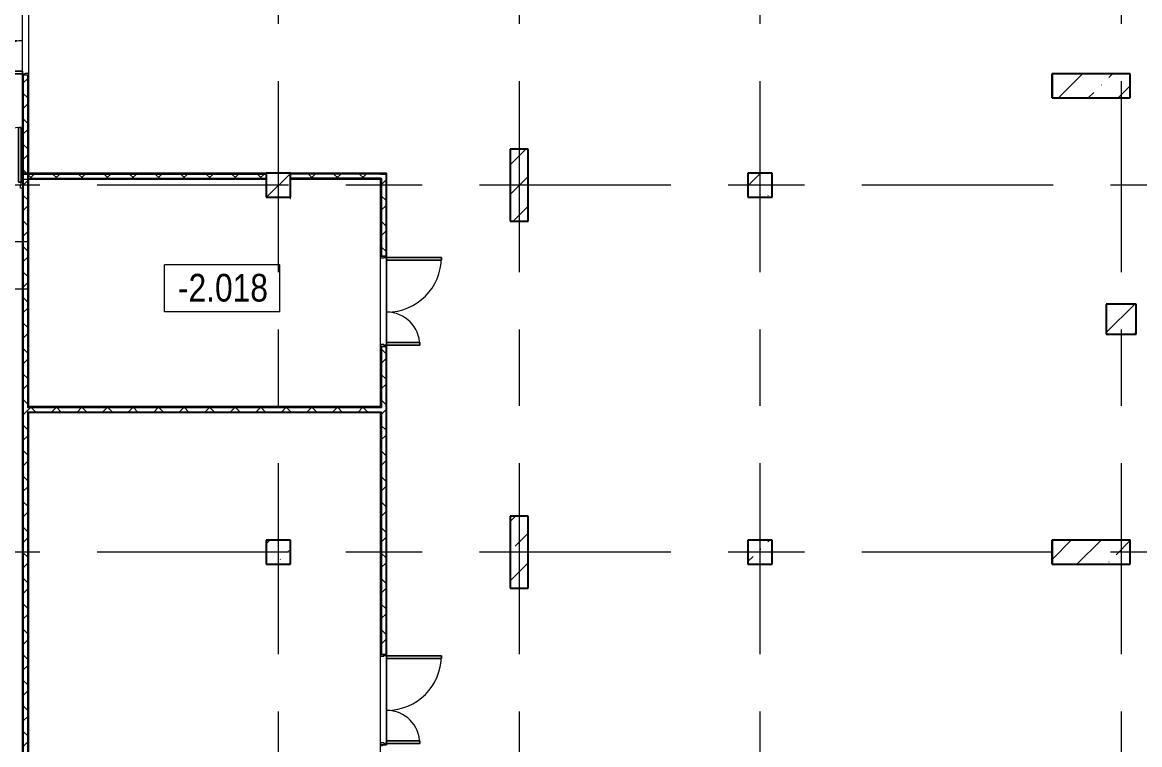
# Model space of a CAD drawing. Header units: millimetres. Extents: x 48966 to 155647, y -43515 to 30475.
# Drawn here: x 73681 to 92238, y -6883 to 5125 of the extents above; entities that cross this region are included whole.
import ezdxf

# ---------------------------------------------------------------- set-up
doc = ezdxf.new("R2010")
doc.units = ezdxf.units.MM
doc.linetypes.add('Осевые', pattern=[6350, 1270, -952.5, 3175, -952.5])
for name, color, linetype, lineweight in [('Двери', 7, 'Continuous', 9), ('Каркас_Импост', 7, 'Continuous', 9), ('Колонны', 7, 'Continuous', 9), ('Колонны-1', 7, 'Continuous', 25), ('Марки помещений', 7, 'Continuous', 9), ('Общие ребра', 7, 'Continuous', 9), ('Оси-2', 7, 'Осевые', 9), ('Панель', 7, 'Continuous', 9), ('Перекрытия', 7, 'Continuous', 9), ('Стены', 7, 'Continuous', 9), ('Стены-1', 7, 'Continuous', 18), ('Штриховка разреза-2', 7, 'Continuous', 9)]:
    doc.layers.add(name, color=color, linetype=linetype, lineweight=lineweight)
doc.layers.add('Перекрытия-1', color=7, linetype='Continuous', lineweight=9, true_color=0xffffff)
doc.styles.add('Arial Narrow_2', font='Arial Narrow.ttf', dxfattribs={"height": 460})
pattern_1 = [(45, (0, 0), (-493.914, 493.914), []), (45, (493.9, 0), (-493.914, 493.914), [873.125, -174.625, 6.706, -167.919])]
pattern_2 = [(45, (0, 0), (-212.132, 212.132), []), (135, (0, 0), (-212.132, -212.132), [])]

# ---------------------------------------------------------------- blocks, each defined once
blk = doc.blocks.new('Колона монолитная13 - Колона монолитная-460616-План -2-го этажа на отм_ -16_650')
at = {"layer": 'Колонны'}
h = blk.add_hatch(dxfattribs=at)
h.set_pattern_fill('FP_6', color=256, style=0, pattern_type=2)
h.set_pattern_definition([(45, (0, -6100), (-493.914, 493.914), []), (45, (493.9, -6100), (-493.914, 493.914), [873.125, -174.625, 6.706, -167.919])])
h.paths.add_polyline_path([(86132, -9983), (86132, -9583), (85732, -9583), (85732, -9983)], flags=0)
at = {"layer": 'Колонны-1'}
for p, q in [((86132, -9583), (85732, -9583)), ((85732, -9583), (85732, -9983)), ((86132, -9983), (86132, -9583)), ((85732, -9983), (86132, -9983))]:
    blk.add_line(p, q, dxfattribs=at)
blk = doc.blocks.new('Колона монолитная14 - Колона монолитная-460628-План -2-го этажа на отм_ -16_650')
at = {"layer": 'Колонны'}
h = blk.add_hatch(dxfattribs=at)
h.set_pattern_fill('FP_7', color=256, style=0, pattern_type=2)
h.set_pattern_definition([(45, (-14400, -20600), (-493.914, 493.914), []), (45, (-13906.1, -20600), (-493.914, 493.914), [873.125, -174.625, 6.706, -167.919])])
h.paths.add_polyline_path([(63732, -24483), (63732, -24083), (63332, -24083), (63332, -24483)], flags=0)
at = {"layer": 'Колонны-1'}
for p, q in [((63732, -24083), (63332, -24083)), ((63332, -24083), (63332, -24483)), ((63732, -24483), (63732, -24083)), ((63332, -24483), (63732, -24483))]:
    blk.add_line(p, q, dxfattribs=at)
blk = doc.blocks.new('Колона монолитная19 - Колона монолитная-460688-План -2-го этажа на отм_ -16_650')
at = {"layer": 'Колонны'}
h = blk.add_hatch(dxfattribs=at)
h.set_pattern_fill('FP_10', color=256, style=0, pattern_type=2)
h.set_pattern_definition([(45, (-14400, -26700), (-493.914, 493.914), []), (45, (-13906.1, -26700), (-493.914, 493.914), [873.125, -174.625, 6.706, -167.919])])
h.paths.add_polyline_path([(63732, -24483), (63732, -24083), (63332, -24083), (63332, -24483)], flags=0)
at = {"layer": 'Колонны-1'}
for p, q in [((63732, -24083), (63332, -24083)), ((63332, -24083), (63332, -24483)), ((63732, -24483), (63732, -24083)), ((63332, -24483), (63732, -24483))]:
    blk.add_line(p, q, dxfattribs=at)
blk = doc.blocks.new('Колона монолитная20 - Колона монолитная-460700-План -2-го этажа на отм_ -16_650')
at = {"layer": 'Колонны'}
h = blk.add_hatch(dxfattribs=at)
h.set_pattern_fill('FP_11', color=256, style=0, pattern_type=2)
h.set_pattern_definition([(45, (0, -12200), (-493.914, 493.914), []), (45, (493.9, -12200), (-493.914, 493.914), [873.125, -174.625, 6.706, -167.919])])
h.paths.add_polyline_path([(86132, -9983), (86132, -9583), (85732, -9583), (85732, -9983)], flags=0)
at = {"layer": 'Колонны-1'}
for p, q in [((86132, -9583), (85732, -9583)), ((85732, -9583), (85732, -9983)), ((86132, -9983), (86132, -9583)), ((85732, -9983), (86132, -9983))]:
    blk.add_line(p, q, dxfattribs=at)
blk = doc.blocks.new('Колона монолитная21 - Колона монолитная-460712-План -2-го этажа на отм_ -16_650')
at = {"layer": 'Колонны'}
h = blk.add_hatch(dxfattribs=at)
h.set_pattern_fill('FP_12', color=256, style=0, pattern_type=2)
h.set_pattern_definition([(45, (0, -7750), (-493.914, 493.914), []), (45, (493.9, -7750), (-493.914, 493.914), [873.125, -174.625, 6.706, -167.919])])
h.paths.add_polyline_path([(92182, -7808), (92182, -7308), (91682, -7308), (91682, -7808)], flags=0)
at = {"layer": 'Колонны-1'}
for p, q in [((92182, -7308), (91682, -7308)), ((91682, -7308), (91682, -7808)), ((92182, -7808), (92182, -7308)), ((91682, -7808), (92182, -7808))]:
    blk.add_line(p, q, dxfattribs=at)
blk = doc.blocks.new('Колона монолитная40 - Колона монолитная-460954-План -2-го этажа на отм_ -16_650')
at = {"layer": 'Колонны'}
h = blk.add_hatch(dxfattribs=at)
h.set_pattern_fill('FP_23', color=256, style=0, pattern_type=2)
h.set_pattern_definition([(45, (350, -7800), (-493.914, 493.914), []), (45, (843.9, -7800), (-493.914, 493.914), [873.125, -174.625, 6.706, -167.919])])
h.paths.add_polyline_path([(92432, -11683), (92432, -11283), (91132, -11283), (91132, -11683)], flags=0)
at = {"layer": 'Колонны-1'}
for p, q in [((92432, -11283), (91132, -11283)), ((91132, -11283), (91132, -11683)), ((92432, -11683), (92432, -11283)), ((91132, -11683), (92432, -11683))]:
    blk.add_line(p, q, dxfattribs=at)
blk = doc.blocks.new('Колона монолитная41 - Колона монолитная-460966-План -2-го этажа на отм_ -16_650')
at = {"layer": 'Колонны'}
h = blk.add_hatch(dxfattribs=at)
h.set_pattern_fill('FP_24', color=256, style=0, pattern_type=2)
h.set_pattern_definition([(45, (350, -15550), (-493.914, 493.914), []), (45, (843.9, -15550), (-493.914, 493.914), [873.125, -174.625, 6.706, -167.919])])
h.paths.add_polyline_path([(92432, -11683), (92432, -11283), (91132, -11283), (91132, -11683)], flags=0)
at = {"layer": 'Колонны-1'}
for p, q in [((92432, -11283), (91132, -11283)), ((91132, -11283), (91132, -11683)), ((92432, -11683), (92432, -11283)), ((91132, -11683), (92432, -11683))]:
    blk.add_line(p, q, dxfattribs=at)
blk = doc.blocks.new('Колона монолитная43 - Колона монолитная-460991-План -2-го этажа на отм_ -16_650')
at = {"layer": 'Колонны'}
h = blk.add_hatch(dxfattribs=at)
h.set_pattern_fill('FP_1', color=256, style=0, pattern_type=2)
h.set_pattern_definition(pattern_1)
h.paths.add_polyline_path([(82082, -4283), (82082, -3083), (81782, -3083), (81782, -4283)], flags=0)
at = {"layer": 'Колонны-1'}
for p, q in [((82082, -3083), (81782, -3083)), ((81782, -3083), (81782, -4283)), ((82082, -4283), (82082, -3083)), ((81782, -4283), (82082, -4283))]:
    blk.add_line(p, q, dxfattribs=at)
blk = doc.blocks.new('Колона монолитная44 - Колона монолитная-461003-План -2-го этажа на отм_ -16_650')
at = {"layer": 'Колонны'}
h = blk.add_hatch(dxfattribs=at)
h.set_pattern_fill('FP_1', color=256, style=0, pattern_type=2)
h.set_pattern_definition(pattern_1)
h.paths.add_polyline_path([(82082, 1817), (82082, 3017), (81782, 3017), (81782, 1817)], flags=0)
at = {"layer": 'Колонны-1'}
for p, q in [((82082, 3017), (81782, 3017)), ((81782, 3017), (81782, 1817)), ((82082, 1817), (82082, 3017)), ((81782, 1817), (82082, 1817))]:
    blk.add_line(p, q, dxfattribs=at)
blk = doc.blocks.new('Дверь - Полуторная_001 - ДВ3_20-15-6256087-План -2-го этажа на отм_ -16_650')
at = {"layer": 'Двери'}
for p, q in [((-684, 959), (-729, 959)), ((-729, 959), (-729, 50)), ((-684, 50), (-684, 959)), ((684, 50), (684, 599)), ((684, 599), (729, 599)), ((729, 599), (729, 50)), ((-729, 50), (-684, 50)), ((729, 50), (684, 50))]:
    blk.add_line(p, q, dxfattribs=at)
for centre, radius, start, end in [((-729, 50), 909, 360, 90), ((729, 50), 549, 90, 180)]:
    blk.add_arc(centre, radius, start, end, dxfattribs=at)
at = {"layer": 'Каркас_Импост'}
for p, q in [((-730, 50), (-750, 50)), ((-750, 50), (-750, -50)), ((-730, 5), (-730, 50)), ((-720, 5), (-730, 5)), ((-720, -50), (-720, 5)), ((730, 5), (720, 5)), ((720, 5), (720, -50)), ((750, 50), (730, 50)), ((730, 50), (730, 5)), ((750, -50), (750, 50)), ((-750, -50), (-720, -50)), ((720, -50), (750, -50))]:
    blk.add_line(p, q, dxfattribs=at)
at = {"layer": 'Панель'}
for p, q in [((-729, 959), (-684, 959)), ((-729, 50), (-729, 959)), ((-684, 959), (-684, 50)), ((684, 599), (684, 50)), ((729, 599), (684, 599)), ((729, 50), (729, 599)), ((-684, 50), (-729, 50)), ((684, 50), (729, 50))]:
    blk.add_line(p, q, dxfattribs=at)
blk = doc.blocks.new('Дверь - Полуторная_001 - ДВ3_21-15-7074131-План -2-го этажа на отм_ -16_650')
at = {"layer": 'Двери'}
for p, q in [((-729, -50), (-684, -50)), ((-729, -959), (-729, -50)), ((-684, -50), (-684, -959)), ((729, -50), (684, -50)), ((684, -50), (684, -599)), ((729, -599), (729, -50)), ((684, -599), (729, -599)), ((-684, -959), (-729, -959))]:
    blk.add_line(p, q, dxfattribs=at)
for centre, radius, start, end in [((-729, -50), 909, 270, 0), ((729, -50), 549, 180, 270)]:
    blk.add_arc(centre, radius, start, end, dxfattribs=at)
at = {"layer": 'Каркас_Импост'}
for p, q in [((-750, 50), (-720, 50)), ((-750, -50), (-750, 50)), ((-720, 50), (-720, -5)), ((720, 50), (750, 50)), ((720, -5), (720, 50)), ((750, 50), (750, -50)), ((-730, -50), (-750, -50)), ((-730, -5), (-730, -50)), ((-720, -5), (-730, -5)), ((730, -5), (720, -5)), ((730, -50), (730, -5)), ((750, -50), (730, -50))]:
    blk.add_line(p, q, dxfattribs=at)
at = {"layer": 'Панель'}
for p, q in [((-684, -50), (-729, -50)), ((-729, -50), (-729, -959)), ((-684, -959), (-684, -50)), ((684, -50), (729, -50)), ((684, -599), (684, -50)), ((729, -50), (729, -599)), ((729, -599), (684, -599)), ((-729, -959), (-684, -959))]:
    blk.add_line(p, q, dxfattribs=at)
blk = doc.blocks.new('Дверь - Полуторная_001 - ДВ3__21-15-7074132-План -2-го этажа на отм_ -16_650')
at = {"layer": 'Двери'}
for p, q in [((-729, -50), (-684, -50)), ((-729, -959), (-729, -50)), ((-684, -50), (-684, -959)), ((729, -50), (684, -50)), ((684, -50), (684, -599)), ((729, -599), (729, -50)), ((684, -599), (729, -599)), ((-684, -959), (-729, -959))]:
    blk.add_line(p, q, dxfattribs=at)
for centre, radius, start, end in [((-729, -50), 909, 270, 0), ((729, -50), 549, 180, 270)]:
    blk.add_arc(centre, radius, start, end, dxfattribs=at)
at = {"layer": 'Каркас_Импост'}
for p, q in [((-750, 50), (-720, 50)), ((-750, -50), (-750, 50)), ((-720, 50), (-720, -5)), ((720, 50), (750, 50)), ((720, -5), (720, 50)), ((750, 50), (750, -50)), ((-730, -50), (-750, -50)), ((-730, -5), (-730, -50)), ((-720, -5), (-730, -5)), ((730, -5), (720, -5)), ((730, -50), (730, -5)), ((750, -50), (730, -50))]:
    blk.add_line(p, q, dxfattribs=at)
at = {"layer": 'Панель'}
for p, q in [((-684, -50), (-729, -50)), ((-729, -50), (-729, -959)), ((-684, -959), (-684, -50)), ((684, -50), (729, -50)), ((684, -599), (684, -50)), ((729, -50), (729, -599)), ((729, -599), (684, -599)), ((-729, -959), (-684, -959))]:
    blk.add_line(p, q, dxfattribs=at)
blk = doc.blocks.new('Марка помещения_Р - Марка помещения-4575829-План -2-го этажа на отм_ -16_650')
at = {"layer": 'Марки помещений'}
for p, q in [((-4.79375, -1.95625), (-4.79375, 1.95625)), ((4.79375, 1.95625), (-4.79375, 1.95625)), ((4.79375, -1.95625), (4.79375, 1.95625)), ((4.79375, -1.95625), (-4.79375, -1.95625))]:
    blk.add_line(p, q, dxfattribs=at)

msp = doc.modelspace()

# ---------------------------------------------------------------- hatches: boundary and pattern name
at = {"layer": 'Штриховка разреза-2'}
h = msp.add_hatch(dxfattribs=at)
h.set_pattern_fill('FP_53', color=256, style=0, pattern_type=2)
h.set_pattern_definition(pattern_2)
h.paths.add_polyline_path([(73766.6, 2516.1), (73766.6, 2617.1), (73696.6, 2617.1), (73696.6, 2516.1)], flags=0)
h.paths.add_polyline_path([(73696.6, 2619.1), (73766.6, 2619.1), (73766.6, 4247.1), (73696.6, 4247.1), (73696.6, 2689.5)], flags=0)
h.paths.add_polyline_path([(73766.6, 5747.1), (73766.6, 6547.1), (73696.6, 6547.1), (73696.6, 5747.1)], flags=0)
h = msp.add_hatch(dxfattribs=at)
h.set_pattern_fill('FP_53', color=256, style=0, pattern_type=2)
h.set_pattern_definition(pattern_2)
h.paths.add_polyline_path([(73696.6, -22487.9), (73766.6, -22487.9), (73766.6, 2515.1), (73696.6, 2515.1), (73696.6, -22472.9)], flags=0)
h.paths.add_polyline_path([(73696.6, 2517.1), (73766.6, 2517.1), (73766.6, 2602.1), (73696.6, 2602.1), (73696.6, 2532.1)], flags=0)
h = msp.add_hatch(dxfattribs=at)
h.set_pattern_fill('FP_53', color=256, style=0, pattern_type=2)
h.set_pattern_definition(pattern_2)
h.paths.add_polyline_path([(77731.6, 2532.1), (77731.6, 2602.1), (77081.6, 2602.1), (77081.6, 2532.1)], flags=0)
h.paths.add_polyline_path([(75581.6, 2532.1), (75581.6, 2602.1), (73783.6, 2602.1), (73783.6, 2532.1), (75274.7, 2532.1)], flags=0)
h.paths.add_polyline_path([(73766.6, 2532.1), (73781.6, 2532.1), (73781.6, 2602.1), (73766.6, 2602.1)], flags=0)
h = msp.add_hatch(dxfattribs=at)
h.set_pattern_fill('FP_53', color=256, style=0, pattern_type=2)
h.set_pattern_definition(pattern_2)
h.paths.add_polyline_path([(75581.6, 2532.1), (77081.6, 2532.1), (77081.6, 2602.1), (75581.6, 2602.1)], flags=0)
h = msp.add_hatch(dxfattribs=at)
h.set_pattern_fill('FP_53', color=256, style=0, pattern_type=2)
h.set_pattern_definition(pattern_2)
h.paths.add_polyline_path([(79646.6, 2532.1), (79646.6, 2602.1), (78131.6, 2602.1), (78131.6, 2532.1), (79631.6, 2532.1)], flags=0)
h = msp.add_hatch(dxfattribs=at)
h.set_pattern_fill('FP_53', color=256, style=0, pattern_type=2)
h.set_pattern_definition(pattern_2)
h.paths.add_polyline_path([(79716.6, -15847.9), (79716.6, -6882.9), (79646.6, -6882.9), (79646.6, -15847.9)], flags=0)
h.paths.add_polyline_path([(79716.6, -5382.9), (79716.6, -262.9), (79646.6, -262.9), (79646.6, -5382.9)], flags=0)
h.paths.add_polyline_path([(79716.6, 1237.1), (79716.6, 2602.1), (79646.6, 2602.1), (79646.6, 1237.1)], flags=0)
h = msp.add_hatch(dxfattribs=at)
h.set_pattern_fill('FP_53', color=256, style=0, pattern_type=2)
h.set_pattern_definition(pattern_2)
h.paths.add_polyline_path([(79631.6, -1347.9), (79646.6, -1347.9), (79646.6, -1277.9), (73766.6, -1277.9), (73766.6, -1347.9), (76967.9, -1347.9)], flags=0)

# ---------------------------------------------------------------- linework, layer by layer
at = {"layer": 'Общие ребра'}
for p, q in [((73681.6, 4247.1), (73681.6, 2516.1)), ((73696.6, 4247.1), (73696.6, 2619.1)), ((73766.6, 4247.1), (73766.6, 2619.1)), ((73781.6, 2619.1), (73781.6, 4247.1)), ((73696.6, 2619.1), (73696.6, 2617.1)), ((73781.6, 2617.1), (73696.6, 2617.1)), ((73696.6, 2617.1), (73696.6, 2516.1)), ((73696.6, 2602.1), (73696.6, 2532.1)), ((73696.6, 2602.1), (73766.6, 2602.1)), ((73766.6, 2617.1), (73766.6, 2516.1)), ((73766.6, 2602.1), (73781.6, 2602.1)), ((73781.6, 2602.1), (73783.6, 2602.1)), ((73781.6, 2532.1), (73781.6, 2602.1)), ((73783.6, 2602.1), (73826.6, 2602.1)), ((73826.6, 2602.1), (73841.6, 2602.1)), ((73841.6, 2602.1), (75581.6, 2602.1)), ((75581.6, 2602.1), (77081.6, 2602.1)), ((77081.6, 2602.1), (77731.6, 2602.1)), ((79631.6, 2602.1), (78131.6, 2602.1)), ((79631.6, 2602.1), (79646.6, 2602.1)), ((79646.6, 2602.1), (79716.6, 2602.1)), ((79716.6, 2602.1), (79716.6, 1237.1)), ((79731.6, 1237.1), (79731.6, 2617.1)), ((73696.6, 2532.1), (73696.6, 2517.1)), ((73696.6, 2517.1), (73696.6, 2515.1)), ((73696.6, 2515.1), (73696.6, 2447.3)), ((73696.6, 2447.3), (73696.6, 2432.3)), ((73696.6, 2432.3), (73696.6, -22472.9)), ((73766.6, 2532.1), (73766.6, 2517.1)), ((73766.6, 2532.1), (73781.6, 2532.1)), ((73766.6, 2515.1), (73766.6, 2447.3)), ((73766.6, 2447.3), (73766.6, 2432.3)), ((73766.6, 2432.3), (73766.6, -1277.9)), ((73781.6, 2517.1), (73781.6, 2532.1)), ((73781.6, 2447.3), (73781.6, 2515.1)), ((73783.6, 2532.1), (73826.6, 2532.1)), ((73783.6, 2517.1), (73826.6, 2517.1)), ((73826.6, 2532.1), (73841.6, 2532.1)), ((73826.6, 2517.1), (73841.6, 2517.1)), ((73841.6, 2532.1), (75581.6, 2532.1)), ((73841.6, 2517.1), (75581.6, 2517.1)), ((75581.6, 2532.1), (77081.6, 2532.1)), ((77081.6, 2532.1), (77731.6, 2532.1)), ((79631.6, 2532.1), (78131.6, 2532.1)), ((79631.6, 2532.1), (79646.6, 2532.1)), ((79631.6, 2517.1), (79631.6, 1237.1)), ((79646.6, 2532.1), (79646.6, 1237.1)), ((79631.6, -262.9), (79631.6, -1260.9)), ((79646.6, -262.9), (79646.6, -1277.9)), ((79716.6, -262.9), (79716.6, -5382.9)), ((79731.6, -5382.9), (79731.6, -262.9)), ((73766.6, -1277.9), (73781.6, -1277.9)), ((73781.6, -1277.9), (79631.6, -1277.9)), ((79631.6, -1277.9), (79646.6, -1277.9)), ((73766.6, -1347.9), (73766.6, -15847.9)), ((73766.6, -1347.9), (73781.6, -1347.9)), ((73781.6, -1347.9), (79631.6, -1347.9)), ((79631.6, -1347.9), (79646.6, -1347.9)), ((79631.6, -1362.9), (79631.6, -5382.9)), ((79646.6, -1347.9), (79646.6, -5382.9))]:
    msp.add_line(p, q, dxfattribs=at)
at = {"layer": 'Оси-2'}
for p, q in [((77931.6, 25417.1), (77931.6, -41737.8)), ((81931.6, 25417.1), (81931.6, -41737.8)), ((85931.6, 25417.1), (85931.6, -41737.8)), ((91931.6, 25417.1), (91931.6, -41737.8)), ((150171.6, 2417.1), (50565.6, 2417.1)), ((150171.6, -3682.9), (50565.6, -3682.9))]:
    msp.add_line(p, q, dxfattribs=at)
at = {"layer": 'Перекрытия'}
for p, q in [((73681.6, 2467.1), (73681.6, 6547.1)), ((77731.6, 2517.1), (73781.6, 2517.1)), ((73781.6, 2517.1), (73781.6, -1262.9)), ((77731.6, 2217.1), (77731.6, 2517.1)), ((79631.6, 2517.1), (78131.6, 2517.1)), ((78131.6, 2517.1), (78131.6, 2217.1)), ((79631.6, 1237.1), (79631.6, 2517.1)), ((73681.6, -22572.9), (73681.6, 2367.1)), ((78131.6, 2217.1), (77731.6, 2217.1)), ((79731.6, 1237.1), (79631.6, 1237.1)), ((79731.6, -262.9), (79731.6, 1237.1)), ((79631.6, -1262.9), (79631.6, -262.9)), ((79631.6, -262.9), (79731.6, -262.9)), ((73781.6, -1262.9), (79631.6, -1262.9)), ((73781.6, -1362.9), (73781.6, -15832.9)), ((79631.6, -1362.9), (73781.6, -1362.9)), ((79631.6, -5382.9), (79631.6, -1362.9)), ((77731.6, -3882.9), (77731.6, -3482.9)), ((77731.6, -3482.9), (78131.6, -3482.9)), ((78131.6, -3482.9), (78131.6, -3882.9)), ((78131.6, -3882.9), (77731.6, -3882.9)), ((79731.6, -5382.9), (79631.6, -5382.9)), ((79731.6, -6882.9), (79731.6, -5382.9)), ((79631.6, -15832.9), (79631.6, -6882.9)), ((79631.6, -6882.9), (79731.6, -6882.9))]:
    msp.add_line(p, q, dxfattribs=at)
at = {"layer": 'Перекрытия-1'}
for p, q in [((73781.6, 8367.1), (73781.6, 2617.1)), ((90781.6, 3867.1), (90781.6, 4267.1)), ((90781.6, 4267.1), (92081.6, 4267.1)), ((92081.6, 4267.1), (92081.6, 3867.1)), ((92081.6, 3867.1), (90781.6, 3867.1)), ((81781.6, 1817.1), (81781.6, 3017.1)), ((81781.6, 3017.1), (82081.6, 3017.1)), ((82081.6, 3017.1), (82081.6, 1817.1)), ((73781.6, 2617.1), (79731.6, 2617.1)), ((79731.6, 2617.1), (79731.6, -5382.9)), ((85731.6, 2217.1), (85731.6, 2617.1)), ((85731.6, 2617.1), (86131.6, 2617.1)), ((86131.6, 2617.1), (86131.6, 2217.1)), ((86131.6, 2217.1), (85731.6, 2217.1)), ((82081.6, 1817.1), (81781.6, 1817.1)), ((91681.6, -57.9), (91681.6, 442.1)), ((91681.6, 442.1), (92181.6, 442.1)), ((92181.6, 442.1), (92181.6, -57.9)), ((92181.6, -57.9), (91681.6, -57.9)), ((81781.6, -4282.9), (81781.6, -3082.9)), ((81781.6, -3082.9), (82081.6, -3082.9)), ((82081.6, -3082.9), (82081.6, -4282.9)), ((85731.6, -3882.9), (85731.6, -3482.9)), ((85731.6, -3482.9), (86131.6, -3482.9)), ((86131.6, -3482.9), (86131.6, -3882.9)), ((90781.6, -3882.9), (90781.6, -3482.9)), ((90781.6, -3482.9), (92081.6, -3482.9)), ((92081.6, -3482.9), (92081.6, -3882.9)), ((86131.6, -3882.9), (85731.6, -3882.9)), ((92081.6, -3882.9), (90781.6, -3882.9)), ((82081.6, -4282.9), (81781.6, -4282.9)), ((79731.6, -5382.9), (79731.6, -6882.9))]:
    msp.add_line(p, q, dxfattribs=at)
at = {"layer": 'Стены'}
for p, q in [((73681.6, 4247.1), (73681.6, 5747.1)), ((73781.6, 5747.1), (73781.6, 4247.1)), ((73781.6, 4247.1), (73681.6, 4247.1)), ((79631.6, 1237.1), (79731.6, 1237.1)), ((79631.6, -262.9), (79631.6, 1237.1)), ((79731.6, 1237.1), (79731.6, -262.9)), ((79731.6, -262.9), (79631.6, -262.9)), ((79631.6, -5382.9), (79731.6, -5382.9)), ((79631.6, -6882.9), (79631.6, -5382.9)), ((79731.6, -5382.9), (79731.6, -6882.9)), ((79731.6, -6882.9), (79631.6, -6882.9))]:
    msp.add_line(p, q, dxfattribs=at)
at = {"layer": 'Стены-1'}
for p, q in [((73781.6, 4247.1), (73681.6, 4247.1)), ((73696.6, 2617.1), (73681.6, 2617.1)), ((73681.6, 2617.1), (73681.6, -22472.9)), ((73781.6, 2617.1), (73696.6, 2617.1)), ((75581.6, 2617.1), (73781.6, 2617.1)), ((73781.6, 2516.1), (73781.6, 2617.1)), ((77081.6, 2617.1), (75581.6, 2617.1)), ((77731.6, 2617.1), (77081.6, 2617.1)), ((77731.6, 2517.1), (77731.6, 2617.1)), ((79631.6, 2617.1), (78131.6, 2617.1)), ((78131.6, 2617.1), (78131.6, 2517.1)), ((79716.6, 2617.1), (79631.6, 2617.1)), ((79731.6, 2617.1), (79716.6, 2617.1)), ((73681.6, 2516.1), (73781.6, 2516.1)), ((73781.6, 2432.3), (73781.6, 2447.3)), ((73781.6, -1262.9), (73781.6, 2432.3)), ((75581.6, 2517.1), (77081.6, 2517.1)), ((77081.6, 2517.1), (77731.6, 2517.1)), ((78131.6, 2517.1), (79631.6, 2517.1)), ((78131.6, 2515.1), (78131.6, 2197.1)), ((78133.6, 2197.1), (78133.6, 2515.1)), ((78131.6, 2197.1), (78133.6, 2197.1)), ((79631.6, 1237.1), (79731.6, 1237.1)), ((91679.6, 442.1), (91679.6, -57.9)), ((91681.6, -57.9), (91681.6, 442.1)), ((79731.6, -262.9), (79631.6, -262.9)), ((79631.6, -1262.9), (73781.6, -1262.9)), ((79631.6, -1260.9), (79631.6, -1262.9)), ((73781.6, -15832.9), (73781.6, -1362.9)), ((73781.6, -1362.9), (79631.6, -1362.9)), ((78133.6, -3480.9), (77729.6, -3480.9)), ((77729.6, -3480.9), (77729.6, -3482.9)), ((77731.6, -3482.9), (78131.6, -3482.9)), ((78133.6, -3482.9), (78133.6, -3480.9)), ((86133.6, -3480.9), (85729.6, -3480.9)), ((85729.6, -3480.9), (85729.6, -3482.9)), ((85731.6, -3482.9), (86131.6, -3482.9)), ((86133.6, -3482.9), (86133.6, -3480.9)), ((92083.6, -3480.9), (90779.6, -3480.9)), ((90779.6, -3480.9), (90779.6, -3482.9)), ((90781.6, -3482.9), (92081.6, -3482.9)), ((92083.6, -3482.9), (92083.6, -3480.9)), ((79631.6, -5382.9), (79731.6, -5382.9))]:
    msp.add_line(p, q, dxfattribs=at)

# ---------------------------------------------------------------- block references
at = {"layer": 'Двери'}
for name, p, rotation in [('Дверь - Полуторная_001 - ДВ3__21-15-7074132-План -2-го этажа на отм_ -16_650', (73731.6, 4997.1), 270), ('Дверь - Полуторная_001 - ДВ3_21-15-7074131-План -2-го этажа на отм_ -16_650', (72932.6, 2417.1), 180), ('Дверь - Полуторная_001 - ДВ3_20-15-6256087-План -2-го этажа на отм_ -16_650', (79681.6, 487.1), 269.9999999999999), ('Дверь - Полуторная_001 - ДВ3_20-15-6256087-План -2-го этажа на отм_ -16_650', (79681.6, -6132.9), 269.9999999999999)]:
    msp.add_blockref(name, p, dxfattribs=dict(at, rotation=rotation))
at = {"layer": 'Колонны'}
for name, p in [('Колона монолитная41 - Колона монолитная-460966-План -2-го этажа на отм_ -16_650', (-350, 15550)), ('Колона монолитная44 - Колона монолитная-461003-План -2-го этажа на отм_ -16_650', (0, 0)), ('Колона монолитная19 - Колона монолитная-460688-План -2-го этажа на отм_ -16_650', (14400, 26700)), ('Колона монолитная20 - Колона монолитная-460700-План -2-го этажа на отм_ -16_650', (0, 12200)), ('Колона монолитная21 - Колона монолитная-460712-План -2-го этажа на отм_ -16_650', (0, 7750)), ('Колона монолитная43 - Колона монолитная-460991-План -2-го этажа на отм_ -16_650', (0, 0)), ('Колона монолитная14 - Колона монолитная-460628-План -2-го этажа на отм_ -16_650', (14400, 20600)), ('Колона монолитная13 - Колона монолитная-460616-План -2-го этажа на отм_ -16_650', (0, 6100)), ('Колона монолитная40 - Колона монолитная-460954-План -2-го этажа на отм_ -16_650', (-350, 7800))]:
    msp.add_blockref(name, p, dxfattribs=at)
at = {"layer": 'Марки помещений', "xscale": 199.9999999999999, "yscale": 199.9999999999999, "zscale": 199.9999999999999}
for p in [(72830.7, 1082.9), (77000.2, 701.1)]:
    msp.add_blockref('Марка помещения_Р - Марка помещения-4575829-План -2-го этажа на отм_ -16_650', p, dxfattribs=at)

# ---------------------------------------------------------------- texts
at = {"layer": 'Марки помещений', "insert": (76266.3, 943), "char_height": 460, "width": 1795.78, "attachment_point": 1, "style": 'Arial Narrow_2'}
msp.add_mtext('-2.018', dxfattribs=at)

doc.saveas('drawing.dxf')
